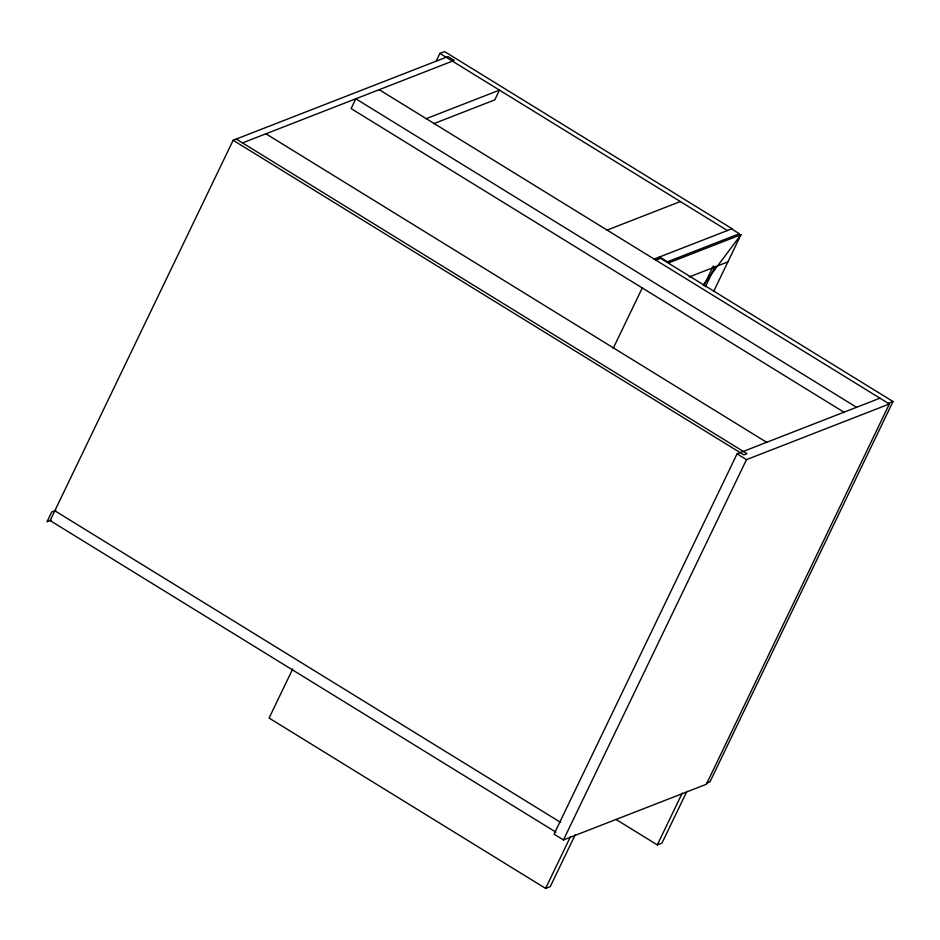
<?xml version="1.0" encoding="UTF-8"?>
<svg xmlns="http://www.w3.org/2000/svg" width="940" height="940" viewBox="0 0 940 940"><rect width="100%" height="100%" fill="white"/><g stroke="black" fill="none" stroke-linecap="round" stroke-linejoin="round"><path stroke-width="1.41" d="M242.532 142.904L454.267 60.43L447.992 56.565L233.143 140.26L50.114 520.56L555.916 832.159M436.089 61.335L439.897 53.416L444.573 51.594L732.072 228.714L654.134 259.064M292.74 668.904L269.087 718.054L545.611 888.406L550.288 886.584L575.186 834.849M613.127 348.505L642.361 287.769M658.329 259.581L659.598 256.949L669.01 262.742L740.967 234.706L713.636 291.494M703.813 285.76L713.331 265.961M705.376 286.724L714.905 266.937M879.957 398.184L737.077 453.844L554.048 834.144L563.46 839.937L706.34 784.289L889.369 403.988L379.184 89.676M563.46 839.937L746.489 459.648L889.369 403.988M545.611 888.406L570.51 836.67M616.135 819.516L657.318 844.895L682.217 793.149M686.893 791.327L661.995 843.074L657.318 844.895M709.97 781.822L893 401.521L660.385 258.218M703.179 285.149L740.967 234.706M426.231 118.663L499.493 90.123L494.781 99.898L433.728 123.681M607.099 230.089L680.349 201.548M655.709 260.039L659.61 258.512M667.435 261.778L739.392 233.743L731.555 228.913M55.812 510.397L51.712 511.995L47 521.77L51.101 520.173M689.208 276.947L727.889 261.872M888.323 403.342L893 401.521M706.598 783.138L709.195 782.115M439.897 53.416L727.395 230.535M856.575 407.302L355.802 98.782L351.09 108.57L844.379 412.46M265.914 133.797L766.688 442.317M236.257 139.05L746.971 453.679L743.857 454.889L233.143 140.26M737.077 453.844L746.489 459.648M54.825 510.772L560.628 822.383"/></g></svg>
